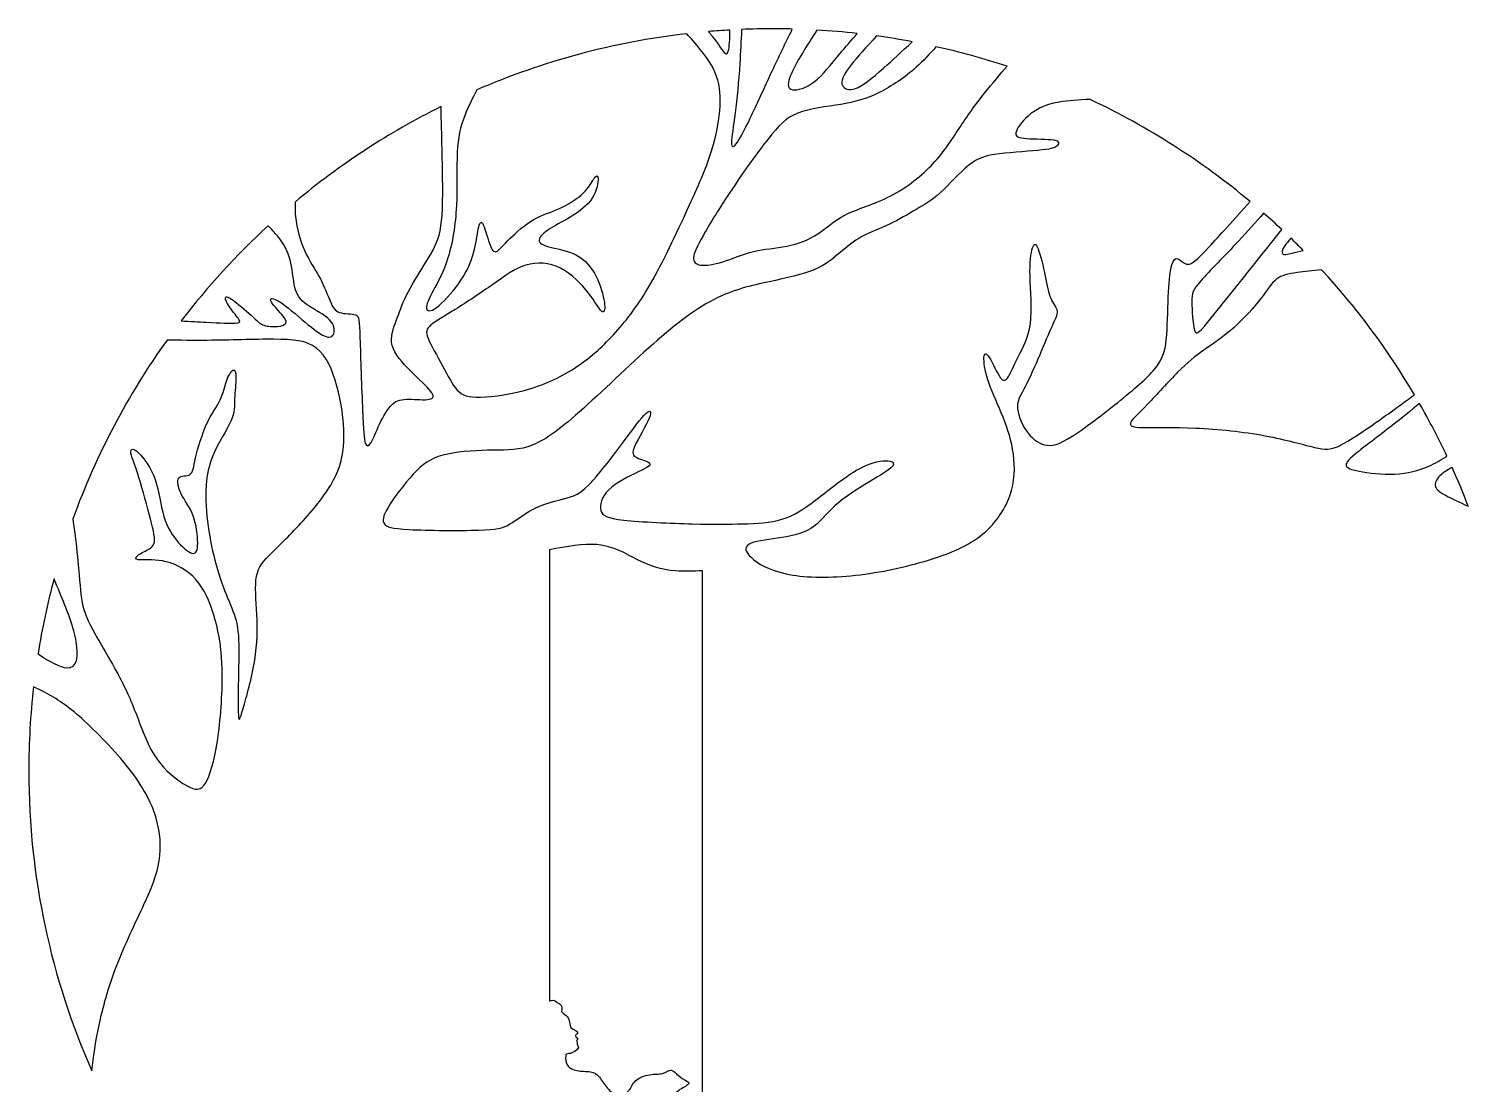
# Model space of a CAD drawing. Header units: millimetres. Extents: x -188 to 203, y -229 to 206.
# Drawn here: x -156.2 to 197.2, y -71.1 to 188 of the extents above; entities that cross this region are included whole.
import ezdxf

# ---------------------------------------------------------------- set-up
doc = ezdxf.new("R2010")
doc.units = ezdxf.units.MM
doc.header["$MEASUREMENT"] = 0
doc.layers.add('Layer 1', color=7, linetype='Continuous')

msp = doc.modelspace()

# ---------------------------------------------------------------- linework, layer by layer
at = {"layer": 'Layer 1', "color": 250}
for points, knots in [([(10.6922, 187.3172), (12.4402, 187.4667), (14.1948, 187.5921), (15.9567, 187.6921), (15.9567, 187.6921), (15.9447, 186.5791), (15.9187, 185.5717), (15.869, 184.742), (15.869, 184.742), (15.7456, 182.6776), (15.4762, 181.7125), (14.9712, 181.8808), (14.9712, 181.8808), (14.4665, 182.0492), (13.7257, 183.3507), (12.4354, 185.0897), (12.4354, 185.0897), (11.9283, 185.7732), (11.3359, 186.5249), (10.6922, 187.3172)], [0, 0, 0, 0, 0.16666667, 0.16666667, 0.16666667, 0.16666667, 0.33333333, 0.33333333, 0.33333333, 0.33333333, 0.5, 0.5, 0.5, 0.5, 0.66666667, 0.66666667, 0.66666667, 0.66666667, 1, 1, 1, 1]), ([(26.5206, 187.9916), (28.1136, 187.9916), (29.7021, 187.9713), (31.285, 187.9309), (31.285, 187.9309), (29.6086, 184.483), (27.9434, 181.0388), (26.3373, 177.6171), (26.3373, 177.6171), (24.3627, 173.4095), (22.4777, 169.2358), (20.9629, 166.0716), (20.9629, 166.0716), (19.4482, 162.9076), (18.3037, 160.7532), (17.5183, 159.7322), (17.5183, 159.7322), (16.733, 158.7111), (16.3066, 158.8235), (16.3289, 160.1361), (16.3289, 160.1361), (16.3514, 161.4489), (16.8228, 163.9623), (17.2604, 167.3508), (17.2604, 167.3508), (17.6979, 170.7393), (18.1018, 175.003), (18.3935, 179.4796), (18.3935, 179.4796), (18.5708, 182.2012), (18.7068, 185.0019), (18.8263, 187.8329), (18.8263, 187.8329), (21.3779, 187.938), (23.943, 187.9916), (26.5206, 187.9916)], [0, 0, 0, 0, 0.1, 0.1, 0.1, 0.1, 0.2, 0.2, 0.2, 0.2, 0.3, 0.3, 0.3, 0.3, 0.4, 0.4, 0.4, 0.4, 0.5, 0.5, 0.5, 0.5, 0.6, 0.6, 0.6, 0.6, 0.7, 0.7, 0.7, 0.7, 0.8, 0.8, 0.8, 0.8, 1, 1, 1, 1]), ([(37.3429, 187.6773), (40.668, 187.4836), (43.9691, 187.201), (47.2439, 186.8322), (47.2439, 186.8322), (45.7621, 185.1643), (44.3088, 183.4979), (42.932, 181.8361), (42.932, 181.8361), (40.7665, 179.2219), (38.7919, 176.6186), (36.716, 175.0141), (36.716, 175.0141), (34.6403, 173.4097), (32.4637, 172.8037), (31.3192, 173.0169), (31.3192, 173.0169), (30.1748, 173.2301), (30.0624, 174.2622), (30.6121, 175.8891), (30.6121, 175.8891), (31.162, 177.5162), (32.3739, 179.7379), (33.9223, 182.2847), (33.9223, 182.2847), (34.9472, 183.9711), (36.1203, 185.8001), (37.3429, 187.6773)], [0, 0, 0, 0, 0.125, 0.125, 0.125, 0.125, 0.25, 0.25, 0.25, 0.25, 0.375, 0.375, 0.375, 0.375, 0.5, 0.5, 0.5, 0.5, 0.625, 0.625, 0.625, 0.625, 0.75, 0.75, 0.75, 0.75, 1, 1, 1, 1]), ([(-46.2137, 172.9794), (-30.0995, 179.9618), (-12.7785, 184.6949), (5.35, 186.7812), (5.35, 186.7812), (5.8758, 186.2036), (6.3786, 185.642), (6.8539, 185.0999), (6.8539, 185.0999), (9.4953, 182.0878), (11.2758, 179.6839), (12.3294, 177.2206), (12.3294, 177.2206), (13.3829, 174.7574), (13.7094, 172.2349), (13.5461, 169.0742), (13.5461, 169.0742), (13.3829, 165.9137), (12.73, 162.115), (11.5428, 158.2421), (11.5428, 158.2421), (10.3558, 154.3693), (8.6346, 150.422), (6.0673, 144.7832), (6.0673, 144.7832), (3.5004, 139.1446), (0.0876, 131.8146), (-2.9692, 126.3539), (-2.9692, 126.3539), (-6.0261, 120.8933), (-8.7267, 117.3023), (-11.5757, 114.0673), (-11.5757, 114.0673), (-14.4247, 110.8327), (-17.4221, 107.954), (-20.939, 105.5056), (-20.939, 105.5056), (-24.4557, 103.0572), (-28.4916, 101.039), (-32.9138, 99.6887), (-32.9138, 99.6887), (-37.3357, 98.3384), (-42.1432, 97.656), (-45.2445, 97.5668), (-45.2445, 97.5668), (-48.3458, 97.4778), (-49.7406, 97.9824), (-50.9722, 99.3178), (-50.9722, 99.3178), (-52.2037, 100.6533), (-53.2722, 102.8199), (-54.5928, 105.2385), (-54.5928, 105.2385), (-55.9134, 107.6572), (-57.4865, 110.3281), (-58.1542, 112.0049), (-58.1542, 112.0049), (-58.8218, 113.6817), (-58.5846, 114.3641), (-57.4421, 115.284), (-57.4421, 115.284), (-56.2993, 116.2042), (-54.2516, 117.3615), (-51.4768, 119.0977), (-51.4768, 119.0977), (-48.702, 120.8339), (-45.2, 123.1486), (-42.2471, 125.2261), (-42.2471, 125.2261), (-39.2942, 127.3035), (-36.8903, 129.1436), (-34.16, 129.9744), (-34.16, 129.9744), (-31.4296, 130.8054), (-28.373, 130.6273), (-25.6279, 129.2473), (-25.6279, 129.2473), (-22.8826, 127.8673), (-20.4492, 125.2855), (-18.7724, 123.1189), (-18.7724, 123.1189), (-17.0956, 120.9526), (-16.1757, 119.2016), (-15.5674, 118.6673), (-15.5674, 118.6673), (-14.959, 118.1333), (-14.662, 118.8157), (-14.7956, 120.3144), (-14.7956, 120.3144), (-14.9291, 121.8133), (-15.493, 124.128), (-16.4872, 126.3391), (-16.4872, 126.3391), (-17.4814, 128.5501), (-18.9061, 130.6571), (-20.924, 131.9629), (-20.924, 131.9629), (-22.942, 133.2687), (-25.5537, 133.7731), (-27.4828, 134.233), (-27.4828, 134.233), (-29.4116, 134.693), (-30.6583, 135.1087), (-30.8661, 135.8208), (-30.8661, 135.8208), (-31.0736, 136.5332), (-30.2426, 137.5421), (-28.7737, 138.5512), (-28.7737, 138.5512), (-27.3045, 139.5603), (-25.1976, 140.5692), (-23.1201, 141.8305), (-23.1201, 141.8305), (-21.0427, 143.0919), (-18.995, 144.6054), (-17.8227, 146.4305), (-17.8227, 146.4305), (-16.6505, 148.2557), (-16.3536, 150.3925), (-16.413, 151.3272), (-16.413, 151.3272), (-16.4724, 152.2621), (-16.8879, 151.9949), (-17.4371, 151.1789), (-17.4371, 151.1789), (-17.9861, 150.3628), (-18.6685, 148.9975), (-20.108, 147.6175), (-20.108, 147.6175), (-21.5472, 146.2376), (-23.7433, 144.8426), (-25.8802, 143.8782), (-25.8802, 143.8782), (-28.0168, 142.9138), (-30.0943, 142.3796), (-32.2162, 141.1629), (-32.2162, 141.1629), (-34.338, 139.9462), (-36.5046, 138.0466), (-38.0775, 136.4737), (-38.0775, 136.4737), (-39.6504, 134.9008), (-40.6296, 133.6544), (-41.3419, 133.3428), (-41.3419, 133.3428), (-42.054, 133.0312), (-42.4994, 133.6544), (-43.0634, 135.2718), (-43.0634, 135.2718), (-43.6272, 136.8893), (-44.3096, 139.5008), (-44.8142, 140.2576), (-44.8142, 140.2576), (-45.3187, 141.0145), (-45.6451, 139.9164), (-45.9419, 138.2694), (-45.9419, 138.2694), (-46.2386, 136.6223), (-46.5059, 134.426), (-47.2033, 132.2002), (-47.2033, 132.2002), (-47.9007, 129.9744), (-49.0284, 127.7191), (-50.6904, 125.3894), (-50.6904, 125.3894), (-52.3522, 123.0597), (-54.5484, 120.6558), (-56.0768, 119.5428), (-56.0768, 119.5428), (-57.6052, 118.43), (-58.4657, 118.6081), (-58.5549, 119.4241), (-58.5549, 119.4241), (-58.6438, 120.2404), (-57.9614, 121.6944), (-56.893, 123.6827), (-56.893, 123.6827), (-55.8245, 125.6712), (-54.3703, 128.194), (-53.2722, 131.7551), (-53.2722, 131.7551), (-52.1742, 135.3165), (-51.4321, 139.9164), (-51.18, 144.5906), (-51.18, 144.5906), (-50.9278, 149.2647), (-51.1651, 154.0131), (-51.002, 157.6634), (-51.002, 157.6634), (-50.8386, 161.3137), (-50.2746, 163.866), (-49.0729, 166.8781), (-49.0729, 166.8781), (-48.3187, 168.7683), (-47.3126, 170.8403), (-46.2137, 172.9794)], [0, 0, 0, 0, 0.02, 0.02, 0.02, 0.02, 0.04, 0.04, 0.04, 0.04, 0.06, 0.06, 0.06, 0.06, 0.08, 0.08, 0.08, 0.08, 0.1, 0.1, 0.1, 0.1, 0.12, 0.12, 0.12, 0.12, 0.14, 0.14, 0.14, 0.14, 0.16, 0.16, 0.16, 0.16, 0.18, 0.18, 0.18, 0.18, 0.2, 0.2, 0.2, 0.2, 0.22, 0.22, 0.22, 0.22, 0.24, 0.24, 0.24, 0.24, 0.26, 0.26, 0.26, 0.26, 0.28, 0.28, 0.28, 0.28, 0.3, 0.3, 0.3, 0.3, 0.32, 0.32, 0.32, 0.32, 0.34, 0.34, 0.34, 0.34, 0.36, 0.36, 0.36, 0.36, 0.38, 0.38, 0.38, 0.38, 0.4, 0.4, 0.4, 0.4, 0.42, 0.42, 0.42, 0.42, 0.44, 0.44, 0.44, 0.44, 0.46, 0.46, 0.46, 0.46, 0.48, 0.48, 0.48, 0.48, 0.5, 0.5, 0.5, 0.5, 0.52, 0.52, 0.52, 0.52, 0.54, 0.54, 0.54, 0.54, 0.56, 0.56, 0.56, 0.56, 0.58, 0.58, 0.58, 0.58, 0.6, 0.6, 0.6, 0.6, 0.62, 0.62, 0.62, 0.62, 0.64, 0.64, 0.64, 0.64, 0.66, 0.66, 0.66, 0.66, 0.68, 0.68, 0.68, 0.68, 0.7, 0.7, 0.7, 0.7, 0.72, 0.72, 0.72, 0.72, 0.74, 0.74, 0.74, 0.74, 0.76, 0.76, 0.76, 0.76, 0.78, 0.78, 0.78, 0.78, 0.8, 0.8, 0.8, 0.8, 0.82, 0.82, 0.82, 0.82, 0.84, 0.84, 0.84, 0.84, 0.86, 0.86, 0.86, 0.86, 0.88, 0.88, 0.88, 0.88, 0.9, 0.9, 0.9, 0.9, 0.92, 0.92, 0.92, 0.92, 0.94, 0.94, 0.94, 0.94, 0.96, 0.96, 0.96, 0.96, 1, 1, 1, 1]), ([(53.7597, 178.4138), (50.6853, 175.6986), (48.4638, 173.9482), (46.7808, 173.331), (46.7808, 173.331), (45.0977, 172.7138), (43.9532, 173.2301), (43.5717, 174.1501), (43.5717, 174.1501), (43.1903, 175.0702), (43.5717, 176.3943), (45.7146, 179.1319), (45.7146, 179.1319), (47.1723, 180.9943), (49.4458, 183.5108), (51.9792, 186.2366), (51.9792, 186.2366), (54.9241, 185.827), (57.846, 185.3472), (60.744, 184.7997), (60.744, 184.7997), (58.2069, 182.4348), (55.7963, 180.2128), (53.7597, 178.4138)], [0, 0, 0, 0, 0.14285714, 0.14285714, 0.14285714, 0.14285714, 0.28571429, 0.28571429, 0.28571429, 0.28571429, 0.42857143, 0.42857143, 0.42857143, 0.42857143, 0.57142857, 0.57142857, 0.57142857, 0.57142857, 0.71428571, 0.71428571, 0.71428571, 0.71428571, 1, 1, 1, 1]), ([(66.5648, 183.601), (72.4958, 182.2782), (78.3179, 180.6676), (84.0157, 178.7852), (84.0157, 178.7852), (82.4606, 176.9661), (80.3769, 174.5351), (78.5535, 172.2505), (78.5535, 172.2505), (76.0901, 169.164), (74.1019, 166.3445), (72.232, 163.5103), (72.232, 163.5103), (70.3624, 160.676), (68.6112, 157.8268), (65.8809, 154.9183), (65.8809, 154.9183), (63.1505, 152.0099), (59.4406, 149.042), (55.4785, 146.9941), (55.4785, 146.9941), (51.5166, 144.9464), (47.302, 143.8186), (44.3638, 142.3494), (44.3638, 142.3494), (41.4257, 140.8804), (39.7639, 139.07), (37.5676, 137.6453), (37.5676, 137.6453), (35.3715, 136.2208), (32.6409, 135.1822), (29.9106, 134.6182), (29.9106, 134.6182), (27.1802, 134.0545), (24.4497, 133.9653), (21.7785, 133.3271), (21.7785, 133.3271), (19.1076, 132.6892), (16.4959, 131.502), (14.2254, 130.7896), (14.2254, 130.7896), (11.9551, 130.0774), (10.0259, 129.8399), (8.7794, 130.003), (8.7794, 130.003), (7.533, 130.1664), (6.9691, 130.7304), (7.0433, 131.8134), (7.0433, 131.8134), (7.1176, 132.8967), (7.8298, 134.4996), (9.4471, 137.3485), (9.4471, 137.3485), (11.0647, 140.1978), (13.5875, 144.2934), (16.5107, 148.6561), (16.5107, 148.6561), (19.4341, 153.019), (22.7579, 157.6486), (25.3251, 160.9281), (25.3251, 160.9281), (27.8924, 164.2076), (29.7028, 166.1369), (32.6557, 167.2944), (32.6557, 167.2944), (35.6088, 168.4519), (39.7045, 168.8375), (43.1769, 169.431), (43.1769, 169.431), (46.6493, 170.0247), (49.4983, 170.826), (52.5701, 172.3394), (52.5701, 172.3394), (55.6419, 173.8531), (58.9363, 176.0791), (61.6961, 178.5422), (61.6961, 178.5422), (63.4969, 180.1492), (65.0707, 181.8576), (66.5648, 183.601)], [0, 0, 0, 0, 0.04761905, 0.04761905, 0.04761905, 0.04761905, 0.0952381, 0.0952381, 0.0952381, 0.0952381, 0.14285714, 0.14285714, 0.14285714, 0.14285714, 0.19047619, 0.19047619, 0.19047619, 0.19047619, 0.23809524, 0.23809524, 0.23809524, 0.23809524, 0.28571429, 0.28571429, 0.28571429, 0.28571429, 0.33333333, 0.33333333, 0.33333333, 0.33333333, 0.38095238, 0.38095238, 0.38095238, 0.38095238, 0.42857143, 0.42857143, 0.42857143, 0.42857143, 0.47619048, 0.47619048, 0.47619048, 0.47619048, 0.52380952, 0.52380952, 0.52380952, 0.52380952, 0.57142857, 0.57142857, 0.57142857, 0.57142857, 0.61904762, 0.61904762, 0.61904762, 0.61904762, 0.66666667, 0.66666667, 0.66666667, 0.66666667, 0.71428571, 0.71428571, 0.71428571, 0.71428571, 0.76190476, 0.76190476, 0.76190476, 0.76190476, 0.80952381, 0.80952381, 0.80952381, 0.80952381, 0.85714286, 0.85714286, 0.85714286, 0.85714286, 0.9047619, 0.9047619, 0.9047619, 0.9047619, 1, 1, 1, 1]), ([(104.4371, 170.6368), (118.6178, 163.9584), (131.7985, 155.5129), (143.6936, 145.5862), (143.6936, 145.5862), (139.7772, 141.204), (136.0933, 137.1011), (133.631, 134.464), (133.631, 134.464), (130.5892, 131.2063), (129.4115, 130.1857), (128.4302, 130.1857), (128.4302, 130.1857), (127.449, 130.1857), (126.664, 131.2063), (126.0163, 131.5007), (126.0163, 131.5007), (125.3688, 131.795), (124.8584, 131.3631), (124.466, 130.0482), (124.466, 130.0482), (124.0736, 128.7334), (123.7988, 126.5356), (123.6417, 123.3562), (123.6417, 123.3562), (123.4849, 120.1771), (123.4456, 116.0166), (123.21, 112.8765), (123.21, 112.8765), (122.9747, 109.7366), (122.5428, 107.6171), (120.9335, 105.3405), (120.9335, 105.3405), (119.3244, 103.064), (116.5376, 100.6305), (112.6125, 97.4317), (112.6125, 97.4317), (108.6876, 94.2328), (103.6245, 90.2686), (100.19, 88.0706), (100.19, 88.0706), (96.7555, 85.8725), (94.9501, 85.4409), (93.2425, 85.8528), (93.2425, 85.8528), (91.5352, 86.2649), (89.9261, 87.5211), (88.6896, 89.3657), (88.6896, 89.3657), (87.4532, 91.2107), (86.5899, 93.644), (86.5701, 95.3514), (86.5701, 95.3514), (86.5506, 97.0588), (87.3747, 98.0401), (88.454, 100.0811), (88.454, 100.0811), (89.5334, 102.1221), (90.8682, 105.2227), (92.0258, 107.9702), (92.0258, 107.9702), (93.1837, 110.7179), (94.1651, 113.112), (94.9696, 114.8587), (94.9696, 114.8587), (95.7742, 116.6053), (96.4024, 117.7044), (96.2846, 118.6856), (96.2846, 118.6856), (96.1668, 119.6669), (95.3032, 120.5302), (94.7341, 121.845), (94.7341, 121.845), (94.1651, 123.1599), (93.8902, 124.9263), (93.3996, 127.2812), (93.3996, 127.2812), (92.9091, 129.6362), (92.2026, 132.58), (91.6334, 134.0126), (91.6334, 134.0126), (91.0644, 135.4453), (90.6326, 135.3668), (90.2597, 134.1891), (90.2597, 134.1891), (89.8868, 133.0117), (89.5729, 130.7354), (89.6513, 127.2617), (89.6513, 127.2617), (89.7298, 123.7881), (90.2009, 119.1172), (89.7298, 115.5847), (89.7298, 115.5847), (89.2588, 112.0522), (87.8458, 109.6581), (86.7272, 107.4403), (86.7272, 107.4403), (85.6086, 105.2227), (84.7844, 103.1817), (84.0975, 102.2594), (84.0975, 102.2594), (83.4107, 101.337), (82.861, 101.5331), (82.0368, 102.8677), (82.0368, 102.8677), (81.2126, 104.2023), (80.1136, 106.675), (79.3873, 107.6758), (79.3873, 107.6758), (78.6613, 108.6769), (78.3081, 108.2058), (78.3277, 106.8908), (78.3277, 106.8908), (78.3472, 105.5761), (78.7398, 103.4173), (79.6229, 100.9052), (79.6229, 100.9052), (80.506, 98.3933), (81.8799, 95.528), (83.0376, 92.6235), (83.0376, 92.6235), (84.1955, 89.7189), (85.1376, 86.7753), (85.5693, 83.5567), (85.5693, 83.5567), (86.0009, 80.3383), (85.9226, 76.845), (84.6665, 73.3125), (84.6665, 73.3125), (83.4105, 69.78), (80.9771, 66.2084), (77.4248, 63.4805), (77.4248, 63.4805), (73.8728, 60.7527), (69.2021, 58.8685), (63.6678, 57.2592), (63.6678, 57.2592), (58.1336, 55.6501), (51.7358, 54.3157), (45.6912, 53.7269), (45.6912, 53.7269), (39.6467, 53.1382), (33.9557, 53.2951), (29.7362, 54.1979), (29.7362, 54.1979), (25.5169, 55.1007), (22.7694, 56.749), (21.2386, 58.162), (21.2386, 58.162), (19.7078, 59.5751), (19.394, 60.7527), (20.6499, 61.4787), (20.6499, 61.4787), (21.9058, 62.205), (24.7319, 62.4796), (27.656, 62.9113), (27.656, 62.9113), (30.5802, 63.3432), (33.6023, 63.9318), (35.8199, 65.3056), (35.8199, 65.3056), (38.0376, 66.6794), (39.4506, 68.8381), (41.786, 70.9379), (41.786, 70.9379), (44.1214, 73.0379), (47.3792, 75.0789), (50.107, 76.7272), (50.107, 76.7272), (52.835, 78.3758), (55.0328, 79.6318), (55.7981, 80.5344), (55.7981, 80.5344), (56.5636, 81.4372), (55.8964, 81.9868), (54.2675, 81.9671), (54.2675, 81.9671), (52.6386, 81.9476), (50.048, 81.3589), (46.9079, 79.5337), (46.9079, 79.5337), (43.768, 77.7086), (40.0787, 74.6472), (37.0366, 72.3314), (37.0366, 72.3314), (33.9947, 70.0156), (31.6006, 68.4457), (28.7353, 67.5821), (28.7353, 67.5821), (25.8701, 66.7186), (22.5339, 66.5615), (19.1191, 66.4633), (19.1191, 66.4633), (15.7044, 66.3652), (12.2111, 66.326), (6.8142, 66.4633), (6.8142, 66.4633), (1.4173, 66.6008), (-5.8831, 66.9147), (-10.0829, 67.3857), (-10.0829, 67.3857), (-14.2827, 67.8568), (-15.3818, 68.4847), (-15.7154, 69.78), (-15.7154, 69.78), (-16.049, 71.0752), (-15.6171, 73.0379), (-13.7922, 74.804), (-13.7922, 74.804), (-11.9671, 76.5704), (-8.7484, 78.1402), (-6.5896, 79.1999), (-6.5896, 79.1999), (-4.4309, 80.2597), (-3.332, 80.8094), (-3.6851, 81.2998), (-3.6851, 81.2998), (-4.0382, 81.7906), (-5.8439, 82.2224), (-6.884, 82.7129), (-6.884, 82.7129), (-7.9241, 83.2036), (-8.1987, 83.753), (-7.3747, 85.5977), (-7.3747, 85.5977), (-6.5504, 87.4425), (-4.6272, 90.5825), (-3.8814, 92.3683), (-3.8814, 92.3683), (-3.1356, 94.1542), (-3.5675, 94.5861), (-4.7057, 93.5263), (-4.7057, 93.5263), (-5.8439, 92.4666), (-7.6888, 89.9152), (-10.1812, 86.579), (-10.1812, 86.579), (-12.6733, 83.2428), (-15.8134, 79.1216), (-18.031, 76.7077), (-18.031, 76.7077), (-20.2486, 74.2938), (-21.544, 73.5873), (-23.7028, 72.9396), (-23.7028, 72.9396), (-25.8616, 72.2921), (-28.8836, 71.7032), (-31.5135, 70.4865), (-31.5135, 70.4865), (-34.1432, 69.2698), (-36.3804, 67.4249), (-38.1467, 66.3652), (-38.1467, 66.3652), (-39.9129, 65.3056), (-41.2081, 65.0308), (-45.8005, 64.913), (-45.8005, 64.913), (-50.3926, 64.7954), (-58.2817, 64.8344), (-62.7759, 65.07), (-62.7759, 65.07), (-67.27, 65.3056), (-68.3691, 65.7373), (-68.8793, 66.4633), (-68.8793, 66.4633), (-69.3895, 67.1896), (-69.3112, 68.2102), (-67.9767, 70.467), (-67.9767, 70.467), (-66.6422, 72.7238), (-64.0515, 76.217), (-61.7947, 78.6505), (-61.7947, 78.6505), (-59.5379, 81.0841), (-57.6145, 82.4578), (-54.5334, 83.3016), (-54.5334, 83.3016), (-51.4523, 84.1456), (-47.2135, 84.4595), (-43.5632, 84.5183), (-43.5632, 84.5183), (-39.9129, 84.5773), (-36.8515, 84.3812), (-33.6331, 85.4016), (-33.6331, 85.4016), (-30.4145, 86.4222), (-27.0387, 88.6592), (-21.9364, 93.1141), (-21.9364, 93.1141), (-16.8338, 97.569), (-10.0044, 104.2416), (-4.0285, 109.5945), (-4.0285, 109.5945), (1.9476, 114.9474), (7.0699, 118.9805), (11.9163, 121.4868), (11.9163, 121.4868), (16.7629, 123.9933), (21.3334, 124.9727), (25.5922, 125.8927), (25.5922, 125.8927), (29.8512, 126.8128), (33.7984, 127.6734), (36.6475, 128.8605), (36.6475, 128.8605), (39.4966, 130.0477), (41.2478, 131.5614), (42.9544, 133.0156), (42.9544, 133.0156), (44.6608, 134.4698), (46.3226, 135.8649), (48.3556, 136.9776), (48.3556, 136.9776), (50.3885, 138.0906), (52.7927, 138.9217), (55.1224, 140.0197), (55.1224, 140.0197), (57.4521, 141.1179), (59.7078, 142.483), (61.7258, 143.6553), (61.7258, 143.6553), (63.744, 144.8277), (65.5247, 145.8071), (67.6763, 147.7806), (67.6763, 147.7806), (69.8281, 149.7543), (72.3507, 152.722), (74.6062, 154.5027), (74.6062, 154.5027), (76.8619, 156.2833), (78.8504, 156.8771), (82.1448, 157.2925), (82.1448, 157.2925), (85.4391, 157.7081), (90.0391, 157.9454), (92.6655, 158.2421), (92.6655, 158.2421), (95.2922, 158.5391), (95.9451, 158.8953), (96.3755, 159.3701), (96.3755, 159.3701), (96.8059, 159.845), (97.0134, 160.4387), (95.5148, 160.7057), (95.5148, 160.7057), (94.0161, 160.9727), (90.8107, 160.9135), (88.8074, 161.0469), (88.8074, 161.0469), (86.8042, 161.1805), (86.0029, 161.507), (86.1809, 162.4864), (86.1809, 162.4864), (86.3591, 163.4658), (87.5165, 165.0981), (89.1636, 166.5671), (89.1636, 166.5671), (90.8109, 168.0362), (92.9477, 169.3421), (96.8206, 170.0098), (96.8206, 170.0098), (98.9358, 170.3744), (101.569, 170.549), (104.4371, 170.6368)], [0, 0, 0, 0, 0.01086957, 0.01086957, 0.01086957, 0.01086957, 0.02173913, 0.02173913, 0.02173913, 0.02173913, 0.0326087, 0.0326087, 0.0326087, 0.0326087, 0.04347826, 0.04347826, 0.04347826, 0.04347826, 0.05434783, 0.05434783, 0.05434783, 0.05434783, 0.06521739, 0.06521739, 0.06521739, 0.06521739, 0.07608696, 0.07608696, 0.07608696, 0.07608696, 0.08695652, 0.08695652, 0.08695652, 0.08695652, 0.09782609, 0.09782609, 0.09782609, 0.09782609, 0.10869565, 0.10869565, 0.10869565, 0.10869565, 0.11956522, 0.11956522, 0.11956522, 0.11956522, 0.13043478, 0.13043478, 0.13043478, 0.13043478, 0.14130435, 0.14130435, 0.14130435, 0.14130435, 0.15217391, 0.15217391, 0.15217391, 0.15217391, 0.16304348, 0.16304348, 0.16304348, 0.16304348, 0.17391304, 0.17391304, 0.17391304, 0.17391304, 0.18478261, 0.18478261, 0.18478261, 0.18478261, 0.19565217, 0.19565217, 0.19565217, 0.19565217, 0.20652174, 0.20652174, 0.20652174, 0.20652174, 0.2173913, 0.2173913, 0.2173913, 0.2173913, 0.22826087, 0.22826087, 0.22826087, 0.22826087, 0.23913043, 0.23913043, 0.23913043, 0.23913043, 0.25, 0.25, 0.25, 0.25, 0.26086957, 0.26086957, 0.26086957, 0.26086957, 0.27173913, 0.27173913, 0.27173913, 0.27173913, 0.2826087, 0.2826087, 0.2826087, 0.2826087, 0.29347826, 0.29347826, 0.29347826, 0.29347826, 0.30434783, 0.30434783, 0.30434783, 0.30434783, 0.31521739, 0.31521739, 0.31521739, 0.31521739, 0.32608696, 0.32608696, 0.32608696, 0.32608696, 0.33695652, 0.33695652, 0.33695652, 0.33695652, 0.34782609, 0.34782609, 0.34782609, 0.34782609, 0.35869565, 0.35869565, 0.35869565, 0.35869565, 0.36956522, 0.36956522, 0.36956522, 0.36956522, 0.38043478, 0.38043478, 0.38043478, 0.38043478, 0.39130435, 0.39130435, 0.39130435, 0.39130435, 0.40217391, 0.40217391, 0.40217391, 0.40217391, 0.41304348, 0.41304348, 0.41304348, 0.41304348, 0.42391304, 0.42391304, 0.42391304, 0.42391304, 0.43478261, 0.43478261, 0.43478261, 0.43478261, 0.44565217, 0.44565217, 0.44565217, 0.44565217, 0.45652174, 0.45652174, 0.45652174, 0.45652174, 0.4673913, 0.4673913, 0.4673913, 0.4673913, 0.47826087, 0.47826087, 0.47826087, 0.47826087, 0.48913043, 0.48913043, 0.48913043, 0.48913043, 0.5, 0.5, 0.5, 0.5, 0.51086957, 0.51086957, 0.51086957, 0.51086957, 0.52173913, 0.52173913, 0.52173913, 0.52173913, 0.5326087, 0.5326087, 0.5326087, 0.5326087, 0.54347826, 0.54347826, 0.54347826, 0.54347826, 0.55434783, 0.55434783, 0.55434783, 0.55434783, 0.56521739, 0.56521739, 0.56521739, 0.56521739, 0.57608696, 0.57608696, 0.57608696, 0.57608696, 0.58695652, 0.58695652, 0.58695652, 0.58695652, 0.59782609, 0.59782609, 0.59782609, 0.59782609, 0.60869565, 0.60869565, 0.60869565, 0.60869565, 0.61956522, 0.61956522, 0.61956522, 0.61956522, 0.63043478, 0.63043478, 0.63043478, 0.63043478, 0.64130435, 0.64130435, 0.64130435, 0.64130435, 0.65217391, 0.65217391, 0.65217391, 0.65217391, 0.66304348, 0.66304348, 0.66304348, 0.66304348, 0.67391304, 0.67391304, 0.67391304, 0.67391304, 0.68478261, 0.68478261, 0.68478261, 0.68478261, 0.69565217, 0.69565217, 0.69565217, 0.69565217, 0.70652174, 0.70652174, 0.70652174, 0.70652174, 0.7173913, 0.7173913, 0.7173913, 0.7173913, 0.72826087, 0.72826087, 0.72826087, 0.72826087, 0.73913043, 0.73913043, 0.73913043, 0.73913043, 0.75, 0.75, 0.75, 0.75, 0.76086957, 0.76086957, 0.76086957, 0.76086957, 0.77173913, 0.77173913, 0.77173913, 0.77173913, 0.7826087, 0.7826087, 0.7826087, 0.7826087, 0.79347826, 0.79347826, 0.79347826, 0.79347826, 0.80434783, 0.80434783, 0.80434783, 0.80434783, 0.81521739, 0.81521739, 0.81521739, 0.81521739, 0.82608696, 0.82608696, 0.82608696, 0.82608696, 0.83695652, 0.83695652, 0.83695652, 0.83695652, 0.84782609, 0.84782609, 0.84782609, 0.84782609, 0.85869565, 0.85869565, 0.85869565, 0.85869565, 0.86956522, 0.86956522, 0.86956522, 0.86956522, 0.88043478, 0.88043478, 0.88043478, 0.88043478, 0.89130435, 0.89130435, 0.89130435, 0.89130435, 0.90217391, 0.90217391, 0.90217391, 0.90217391, 0.91304348, 0.91304348, 0.91304348, 0.91304348, 0.92391304, 0.92391304, 0.92391304, 0.92391304, 0.93478261, 0.93478261, 0.93478261, 0.93478261, 0.94565217, 0.94565217, 0.94565217, 0.94565217, 0.95652174, 0.95652174, 0.95652174, 0.95652174, 0.9673913, 0.9673913, 0.9673913, 0.9673913, 0.97826087, 0.97826087, 0.97826087, 0.97826087, 1, 1, 1, 1]), ([(-63.4516, 122.5996), (-64.6091, 120.2699), (-65.2617, 118.2816), (-65.9888, 116.2932), (-65.9888, 116.2932), (-66.716, 114.3049), (-67.5173, 112.3164), (-66.9533, 110.239), (-66.9533, 110.239), (-66.3895, 108.1617), (-64.4607, 105.9952), (-62.4871, 104.0216), (-62.4871, 104.0216), (-60.5136, 102.0481), (-58.4954, 100.2677), (-57.5457, 99.0657), (-57.5457, 99.0657), (-56.5961, 97.8638), (-56.7149, 97.2404), (-57.8574, 97.0326), (-57.8574, 97.0326), (-58.9999, 96.8249), (-61.1665, 97.0327), (-62.8581, 97.0475), (-62.8581, 97.0475), (-64.5496, 97.0625), (-65.7665, 96.8844), (-66.9238, 95.8158), (-66.9238, 95.8158), (-68.0813, 94.7475), (-69.1793, 92.7889), (-70.0548, 90.9341), (-70.0548, 90.9341), (-70.9302, 89.0792), (-71.5832, 87.3282), (-72.1619, 86.3933), (-72.1619, 86.3933), (-72.7406, 85.4586), (-73.245, 85.3398), (-73.5714, 86.3042), (-73.5714, 86.3042), (-73.8979, 87.2688), (-74.0463, 89.3167), (-74.2539, 94.3916), (-74.2539, 94.3916), (-74.4617, 99.4663), (-74.7289, 107.568), (-74.8773, 112.0494), (-74.8773, 112.0494), (-75.0257, 116.5307), (-75.0554, 117.3912), (-75.9753, 117.7474), (-75.9753, 117.7474), (-76.8953, 118.1036), (-78.7057, 117.9552), (-79.8779, 118.3558), (-79.8779, 118.3558), (-81.0502, 118.7565), (-81.5842, 119.7062), (-82.2222, 121.1899), (-82.2222, 121.1899), (-82.8604, 122.6738), (-83.6024, 124.692), (-84.5966, 126.5764), (-84.5966, 126.5764), (-85.5907, 128.461), (-86.8373, 130.2119), (-87.9798, 132.5416), (-87.9798, 132.5416), (-89.1223, 134.8714), (-90.1614, 137.7796), (-90.5766, 140.7325), (-90.5766, 140.7325), (-90.7967, 142.2978), (-90.8418, 143.8763), (-90.8047, 145.4598), (-90.8047, 145.4598), (-79.8756, 154.6003), (-67.858, 162.4888), (-54.9746, 168.9037), (-54.9746, 168.9037), (-54.772, 161.6608), (-54.5983, 154.8099), (-54.5631, 149.8136), (-54.5631, 149.8136), (-54.5186, 143.4776), (-54.6967, 140.124), (-55.4683, 137.364), (-55.4683, 137.364), (-56.2399, 134.6041), (-57.6052, 132.4375), (-59.1188, 130.0189), (-59.1188, 130.0189), (-60.6322, 127.6003), (-62.2941, 124.9293), (-63.4516, 122.5996)], [0, 0, 0, 0, 0.04, 0.04, 0.04, 0.04, 0.08, 0.08, 0.08, 0.08, 0.12, 0.12, 0.12, 0.12, 0.16, 0.16, 0.16, 0.16, 0.2, 0.2, 0.2, 0.2, 0.24, 0.24, 0.24, 0.24, 0.28, 0.28, 0.28, 0.28, 0.32, 0.32, 0.32, 0.32, 0.36, 0.36, 0.36, 0.36, 0.4, 0.4, 0.4, 0.4, 0.44, 0.44, 0.44, 0.44, 0.48, 0.48, 0.48, 0.48, 0.52, 0.52, 0.52, 0.52, 0.56, 0.56, 0.56, 0.56, 0.6, 0.6, 0.6, 0.6, 0.64, 0.64, 0.64, 0.64, 0.68, 0.68, 0.68, 0.68, 0.72, 0.72, 0.72, 0.72, 0.76, 0.76, 0.76, 0.76, 0.8, 0.8, 0.8, 0.8, 0.84, 0.84, 0.84, 0.84, 0.88, 0.88, 0.88, 0.88, 0.92, 0.92, 0.92, 0.92, 1, 1, 1, 1]), ([(147.0201, 142.7423), (148.5268, 141.4227), (150.0114, 140.0787), (151.4735, 138.7113), (151.4735, 138.7113), (144.8516, 130.3813), (138.48, 122.3727), (134.9065, 117.9593), (134.9065, 117.9593), (130.9816, 113.112), (130.4319, 112.6016), (130.0393, 114.0539), (130.0393, 114.0539), (129.6469, 115.5062), (129.4115, 118.9211), (129.3918, 121.0014), (129.3918, 121.0014), (129.3722, 123.0816), (129.5686, 123.8272), (131.6096, 126.143), (131.6096, 126.143), (133.6505, 128.4588), (137.5364, 132.3447), (140.8136, 135.8377), (140.8136, 135.8377), (143.1114, 138.2872), (145.1108, 140.5435), (147.0201, 142.7423)], [0, 0, 0, 0, 0.125, 0.125, 0.125, 0.125, 0.25, 0.25, 0.25, 0.25, 0.375, 0.375, 0.375, 0.375, 0.5, 0.5, 0.5, 0.5, 0.625, 0.625, 0.625, 0.625, 0.75, 0.75, 0.75, 0.75, 1, 1, 1, 1]), ([(-82.8224, 117.0153), (-81.3638, 115.7812), (-81.0495, 114.4797), (-81.2065, 113.5372), (-81.2065, 113.5372), (-81.3638, 112.5947), (-81.992, 112.0114), (-83.2037, 112.4153), (-83.2037, 112.4153), (-84.4156, 112.8192), (-86.2107, 114.2103), (-88.3425, 115.983), (-88.3425, 115.983), (-90.4744, 117.7558), (-92.9427, 119.9103), (-94.5921, 120.9649), (-94.5921, 120.9649), (-96.2416, 122.0196), (-97.0717, 121.9747), (-96.7577, 121.2005), (-96.7577, 121.2005), (-96.4436, 120.4263), (-94.9848, 118.9229), (-94.0872, 117.8682), (-94.0872, 117.8682), (-93.1895, 116.8135), (-92.8531, 116.2075), (-93.0661, 115.7587), (-93.0661, 115.7587), (-93.2793, 115.3099), (-94.0425, 115.0183), (-95.0971, 114.9172), (-95.0971, 114.9172), (-96.1518, 114.8164), (-97.4982, 114.906), (-98.4069, 115.1977), (-98.4069, 115.1977), (-99.3157, 115.4895), (-99.7872, 115.9832), (-101.0437, 117.1387), (-101.0437, 117.1387), (-102.3004, 118.2945), (-104.3424, 120.1122), (-105.7225, 121.1333), (-105.7225, 121.1333), (-107.1025, 122.1543), (-107.8207, 122.3786), (-107.9103, 121.9747), (-107.9103, 121.9747), (-108.0001, 121.5708), (-107.4615, 120.5384), (-106.7209, 119.4725), (-106.7209, 119.4725), (-105.9804, 118.4066), (-105.038, 117.307), (-104.6116, 116.6563), (-104.6116, 116.6563), (-104.1854, 116.0055), (-104.275, 115.8036), (-105.5203, 115.7474), (-105.5203, 115.7474), (-106.7658, 115.6914), (-109.1673, 115.7812), (-112.6003, 115.9496), (-112.6003, 115.9496), (-114.418, 116.0385), (-116.525, 116.15), (-118.7681, 116.2712), (-118.7681, 116.2712), (-112.3404, 124.6647), (-105.1979, 132.4846), (-97.432, 139.6409), (-97.432, 139.6409), (-96.5956, 138.798), (-95.8249, 137.9698), (-95.1644, 137.1665), (-95.1644, 137.1665), (-93.5039, 135.1471), (-92.5388, 133.2844), (-92.0002, 131.2423), (-92.0002, 131.2423), (-91.4618, 129.2005), (-91.3494, 126.9788), (-91.0015, 125.1723), (-91.0015, 125.1723), (-90.6538, 123.366), (-90.0705, 121.9747), (-88.4772, 120.6955), (-88.4772, 120.6955), (-86.8839, 119.4166), (-84.2809, 118.2495), (-82.8224, 117.0153)], [0, 0, 0, 0, 0.04166667, 0.04166667, 0.04166667, 0.04166667, 0.08333333, 0.08333333, 0.08333333, 0.08333333, 0.125, 0.125, 0.125, 0.125, 0.16666667, 0.16666667, 0.16666667, 0.16666667, 0.20833333, 0.20833333, 0.20833333, 0.20833333, 0.25, 0.25, 0.25, 0.25, 0.29166667, 0.29166667, 0.29166667, 0.29166667, 0.33333333, 0.33333333, 0.33333333, 0.33333333, 0.375, 0.375, 0.375, 0.375, 0.41666667, 0.41666667, 0.41666667, 0.41666667, 0.45833333, 0.45833333, 0.45833333, 0.45833333, 0.5, 0.5, 0.5, 0.5, 0.54166667, 0.54166667, 0.54166667, 0.54166667, 0.58333333, 0.58333333, 0.58333333, 0.58333333, 0.625, 0.625, 0.625, 0.625, 0.66666667, 0.66666667, 0.66666667, 0.66666667, 0.70833333, 0.70833333, 0.70833333, 0.70833333, 0.75, 0.75, 0.75, 0.75, 0.79166667, 0.79166667, 0.79166667, 0.79166667, 0.83333333, 0.83333333, 0.83333333, 0.83333333, 0.875, 0.875, 0.875, 0.875, 0.91666667, 0.91666667, 0.91666667, 0.91666667, 1, 1, 1, 1]), ([(153.6927, 136.6006), (154.7233, 135.6039), (155.7424, 134.595), (156.7493, 133.5746), (156.7493, 133.5746), (155.7209, 133.3191), (154.7756, 133.0863), (154.0261, 132.9074), (154.0261, 132.9074), (152.7203, 132.5959), (152.0081, 132.4475), (151.6964, 132.6998), (151.6964, 132.6998), (151.3847, 132.9521), (151.4741, 133.605), (152.1712, 134.6586), (152.1712, 134.6586), (152.5389, 135.2139), (153.076, 135.8811), (153.6927, 136.6006)], [0, 0, 0, 0, 0.16666667, 0.16666667, 0.16666667, 0.16666667, 0.33333333, 0.33333333, 0.33333333, 0.33333333, 0.5, 0.5, 0.5, 0.5, 0.66666667, 0.66666667, 0.66666667, 0.66666667, 1, 1, 1, 1]), ([(161.263, 128.8338), (169.882, 119.4523), (177.5293, 109.1672), (184.0455, 98.1382), (184.0455, 98.1382), (180.1173, 95.2809), (176.3035, 92.5196), (173.2551, 90.4003), (173.2551, 90.4003), (169.6714, 87.9087), (167.1456, 86.3044), (165.2855, 85.4853), (165.2855, 85.4853), (163.4254, 84.6662), (162.2309, 84.632), (159.5174, 85.2463), (159.5174, 85.2463), (156.804, 85.8608), (152.5719, 87.1235), (147.3327, 88.0961), (147.3327, 88.0961), (142.0936, 89.069), (135.8477, 89.7517), (130.3356, 89.9905), (130.3356, 89.9905), (124.8235, 90.2295), (120.0452, 90.0247), (117.3318, 90.11), (117.3318, 90.11), (114.6186, 90.1955), (113.97, 90.5707), (114.3967, 91.407), (114.3967, 91.407), (114.8233, 92.2432), (116.3251, 93.5402), (118.5263, 95.8269), (118.5263, 95.8269), (120.7279, 98.1136), (123.6291, 101.3902), (125.984, 103.7451), (125.984, 103.7451), (128.3391, 106.1001), (130.148, 107.5338), (132.3664, 109.1207), (132.3664, 109.1207), (134.5848, 110.7079), (137.213, 112.4485), (139.7386, 114.684), (139.7386, 114.684), (142.2644, 116.9196), (144.6876, 119.6502), (146.36, 121.8174), (146.36, 121.8174), (148.0325, 123.9846), (148.9539, 125.589), (150.1825, 126.5445), (150.1825, 126.5445), (151.4114, 127.5003), (152.9474, 127.8074), (155.3192, 128.1315), (155.3192, 128.1315), (156.9847, 128.359), (159.0627, 128.5953), (161.263, 128.8338)], [0, 0, 0, 0, 0.05882353, 0.05882353, 0.05882353, 0.05882353, 0.11764706, 0.11764706, 0.11764706, 0.11764706, 0.17647059, 0.17647059, 0.17647059, 0.17647059, 0.23529412, 0.23529412, 0.23529412, 0.23529412, 0.29411765, 0.29411765, 0.29411765, 0.29411765, 0.35294118, 0.35294118, 0.35294118, 0.35294118, 0.41176471, 0.41176471, 0.41176471, 0.41176471, 0.47058824, 0.47058824, 0.47058824, 0.47058824, 0.52941176, 0.52941176, 0.52941176, 0.52941176, 0.58823529, 0.58823529, 0.58823529, 0.58823529, 0.64705882, 0.64705882, 0.64705882, 0.64705882, 0.70588235, 0.70588235, 0.70588235, 0.70588235, 0.76470588, 0.76470588, 0.76470588, 0.76470588, 0.82352941, 0.82352941, 0.82352941, 0.82352941, 0.88235294, 0.88235294, 0.88235294, 0.88235294, 1, 1, 1, 1]), ([(-96.0245, 111.7791), (-91.2978, 111.762), (-87.9872, 111.4891), (-85.564, 109.6118), (-85.564, 109.6118), (-83.141, 107.7349), (-81.6052, 104.2538), (-80.5302, 100.2947), (-80.5302, 100.2947), (-79.4552, 96.336), (-78.8408, 91.8994), (-78.8237, 88.1111), (-78.8237, 88.1111), (-78.8068, 84.3229), (-79.3868, 81.1831), (-81.025, 77.8726), (-81.025, 77.8726), (-82.6631, 74.5622), (-85.3595, 71.081), (-88.2603, 67.8388), (-88.2603, 67.8388), (-91.1612, 64.5967), (-94.267, 61.5932), (-96.434, 59.4432), (-96.434, 59.4432), (-98.6012, 57.2933), (-99.8298, 55.9963), (-100.2734, 53.6074), (-100.2734, 53.6074), (-100.7173, 51.2185), (-100.3758, 47.7374), (-100.2051, 44.222), (-100.2051, 44.222), (-100.0346, 40.7068), (-100.0346, 37.1576), (-100.7171, 32.9598), (-100.7171, 32.9598), (-101.3997, 28.762), (-102.7648, 23.9158), (-103.5667, 21.1343), (-103.5667, 21.1343), (-104.3687, 18.3529), (-104.6077, 17.6363), (-104.7101, 19.5132), (-104.7101, 19.5132), (-104.8125, 21.3902), (-104.7782, 25.8612), (-104.7099, 29.8711), (-104.7099, 29.8711), (-104.6418, 33.8813), (-104.5394, 37.4305), (-104.8275, 40.0687), (-104.8275, 40.0687), (-105.1158, 42.7071), (-105.7945, 44.4344), (-106.6788, 46.5955), (-106.6788, 46.5955), (-107.5632, 48.7567), (-108.653, 51.3519), (-109.5612, 54.2066), (-109.5612, 54.2066), (-110.4697, 57.0614), (-111.1964, 60.1757), (-111.7673, 63.4197), (-111.7673, 63.4197), (-112.3382, 66.6637), (-112.7537, 70.0377), (-112.7537, 73.3596), (-112.7537, 73.3596), (-112.7537, 76.6814), (-112.3382, 79.9513), (-111.0407, 83.1435), (-111.0407, 83.1435), (-109.7431, 86.3356), (-107.5632, 89.4499), (-106.5511, 91.7078), (-106.5511, 91.7078), (-105.5389, 93.9657), (-105.6945, 95.3671), (-105.6426, 97.1319), (-105.6426, 97.1319), (-105.5908, 98.8967), (-105.3312, 101.0247), (-105.3312, 102.4002), (-105.3312, 102.4002), (-105.3312, 103.7757), (-105.5908, 104.3987), (-106.0578, 104.165), (-106.0578, 104.165), (-106.5251, 103.9314), (-107.1997, 102.8414), (-107.6667, 101.4917), (-107.6667, 101.4917), (-108.134, 100.1423), (-108.3936, 98.5334), (-109.1979, 96.8724), (-109.1979, 96.8724), (-110.0025, 95.2115), (-111.3521, 93.4985), (-112.5198, 90.9552), (-112.5198, 90.9552), (-113.6877, 88.412), (-114.6741, 85.038), (-115.2189, 82.7022), (-115.2189, 82.7022), (-115.764, 80.3667), (-115.8677, 79.0691), (-116.6204, 78.576), (-116.6204, 78.576), (-117.3731, 78.083), (-118.7744, 78.3943), (-119.3193, 77.7194), (-119.3193, 77.7194), (-119.8645, 77.0448), (-119.5532, 75.3839), (-118.7487, 73.7747), (-118.7487, 73.7747), (-117.9441, 72.1659), (-116.6465, 70.6086), (-115.8419, 68.4546), (-115.8419, 68.4546), (-115.0374, 66.3006), (-114.7261, 63.5497), (-114.7261, 61.7588), (-114.7261, 61.7588), (-114.7261, 59.9681), (-115.0374, 59.1378), (-115.8677, 59.2154), (-115.8677, 59.2154), (-116.6983, 59.2933), (-118.048, 60.2796), (-119.4234, 61.8367), (-119.4234, 61.8367), (-120.799, 63.3939), (-122.2002, 65.5219), (-123.0306, 68.2728), (-123.0306, 68.2728), (-123.8612, 71.0238), (-124.1208, 74.3977), (-125.1588, 77.3303), (-125.1588, 77.3303), (-126.1969, 80.2628), (-128.0134, 82.7543), (-129.2592, 83.922), (-129.2592, 83.922), (-130.505, 85.0899), (-131.1796, 84.9344), (-131.1536, 84.1038), (-131.1536, 84.1038), (-131.1277, 83.2734), (-130.4013, 81.768), (-129.4928, 78.9652), (-129.4928, 78.9652), (-128.5846, 76.1624), (-127.4946, 72.062), (-126.6381, 68.8698), (-126.6381, 68.8698), (-125.7818, 65.6776), (-125.1588, 63.3939), (-125.3664, 62.0442), (-125.3664, 62.0442), (-125.5742, 60.6948), (-126.6121, 60.2796), (-127.5983, 59.7865), (-127.5983, 59.7865), (-128.5846, 59.2935), (-129.5188, 58.7224), (-129.8301, 58.3072), (-129.8301, 58.3072), (-130.1416, 57.892), (-129.8303, 57.6323), (-128.5325, 57.6063), (-128.5325, 57.6063), (-127.2349, 57.5805), (-124.9512, 57.7881), (-122.4336, 57.1651), (-122.4336, 57.1651), (-119.9163, 56.5423), (-117.1656, 55.0892), (-115.1413, 52.8052), (-115.1413, 52.8052), (-113.117, 50.5215), (-111.8194, 47.4073), (-110.7812, 44.0593), (-110.7812, 44.0593), (-109.7432, 40.7116), (-108.9645, 37.1301), (-108.7569, 32.0434), (-108.7569, 32.0434), (-108.5493, 26.9568), (-108.9127, 20.3649), (-109.6133, 15.0706), (-109.6133, 15.0706), (-110.3142, 9.7762), (-111.3521, 5.7797), (-112.4161, 3.5476), (-112.4161, 3.5476), (-113.4803, 1.3158), (-114.5701, 0.8487), (-116.6463, 1.783), (-116.6463, 1.783), (-118.7226, 2.7172), (-121.7848, 5.0531), (-123.9388, 7.7001), (-123.9388, 7.7001), (-126.093, 10.3474), (-127.3388, 13.3059), (-128.5846, 16.5239), (-128.5846, 16.5239), (-129.8303, 19.7421), (-131.0759, 23.2195), (-133.126, 27.2941), (-133.126, 27.2941), (-135.1763, 31.3687), (-138.0312, 36.0401), (-139.8997, 39.388), (-139.8997, 39.388), (-141.7682, 42.7359), (-142.6506, 44.7602), (-143.1177, 47.1736), (-143.1177, 47.1736), (-143.5849, 49.5873), (-143.637, 52.3903), (-144.13, 57.295), (-144.13, 57.295), (-144.4196, 60.177), (-144.8619, 63.7848), (-145.3667, 67.6919), (-145.3667, 67.6919), (-139.6578, 83.448), (-131.8336, 98.195), (-122.2358, 111.5906), (-122.2358, 111.5906), (-119.1037, 111.5181), (-115.8708, 111.473), (-112.3547, 111.506), (-112.3547, 111.506), (-106.8943, 111.5572), (-100.7514, 111.7962), (-96.0245, 111.7791)], [0, 0, 0, 0, 0.01639344, 0.01639344, 0.01639344, 0.01639344, 0.03278689, 0.03278689, 0.03278689, 0.03278689, 0.04918033, 0.04918033, 0.04918033, 0.04918033, 0.06557377, 0.06557377, 0.06557377, 0.06557377, 0.08196721, 0.08196721, 0.08196721, 0.08196721, 0.09836066, 0.09836066, 0.09836066, 0.09836066, 0.1147541, 0.1147541, 0.1147541, 0.1147541, 0.13114754, 0.13114754, 0.13114754, 0.13114754, 0.14754098, 0.14754098, 0.14754098, 0.14754098, 0.16393443, 0.16393443, 0.16393443, 0.16393443, 0.18032787, 0.18032787, 0.18032787, 0.18032787, 0.19672131, 0.19672131, 0.19672131, 0.19672131, 0.21311475, 0.21311475, 0.21311475, 0.21311475, 0.2295082, 0.2295082, 0.2295082, 0.2295082, 0.24590164, 0.24590164, 0.24590164, 0.24590164, 0.26229508, 0.26229508, 0.26229508, 0.26229508, 0.27868852, 0.27868852, 0.27868852, 0.27868852, 0.29508197, 0.29508197, 0.29508197, 0.29508197, 0.31147541, 0.31147541, 0.31147541, 0.31147541, 0.32786885, 0.32786885, 0.32786885, 0.32786885, 0.3442623, 0.3442623, 0.3442623, 0.3442623, 0.36065574, 0.36065574, 0.36065574, 0.36065574, 0.37704918, 0.37704918, 0.37704918, 0.37704918, 0.39344262, 0.39344262, 0.39344262, 0.39344262, 0.40983607, 0.40983607, 0.40983607, 0.40983607, 0.42622951, 0.42622951, 0.42622951, 0.42622951, 0.44262295, 0.44262295, 0.44262295, 0.44262295, 0.45901639, 0.45901639, 0.45901639, 0.45901639, 0.47540984, 0.47540984, 0.47540984, 0.47540984, 0.49180328, 0.49180328, 0.49180328, 0.49180328, 0.50819672, 0.50819672, 0.50819672, 0.50819672, 0.52459016, 0.52459016, 0.52459016, 0.52459016, 0.54098361, 0.54098361, 0.54098361, 0.54098361, 0.55737705, 0.55737705, 0.55737705, 0.55737705, 0.57377049, 0.57377049, 0.57377049, 0.57377049, 0.59016393, 0.59016393, 0.59016393, 0.59016393, 0.60655738, 0.60655738, 0.60655738, 0.60655738, 0.62295082, 0.62295082, 0.62295082, 0.62295082, 0.63934426, 0.63934426, 0.63934426, 0.63934426, 0.6557377, 0.6557377, 0.6557377, 0.6557377, 0.67213115, 0.67213115, 0.67213115, 0.67213115, 0.68852459, 0.68852459, 0.68852459, 0.68852459, 0.70491803, 0.70491803, 0.70491803, 0.70491803, 0.72131148, 0.72131148, 0.72131148, 0.72131148, 0.73770492, 0.73770492, 0.73770492, 0.73770492, 0.75409836, 0.75409836, 0.75409836, 0.75409836, 0.7704918, 0.7704918, 0.7704918, 0.7704918, 0.78688525, 0.78688525, 0.78688525, 0.78688525, 0.80327869, 0.80327869, 0.80327869, 0.80327869, 0.81967213, 0.81967213, 0.81967213, 0.81967213, 0.83606557, 0.83606557, 0.83606557, 0.83606557, 0.85245902, 0.85245902, 0.85245902, 0.85245902, 0.86885246, 0.86885246, 0.86885246, 0.86885246, 0.8852459, 0.8852459, 0.8852459, 0.8852459, 0.90163934, 0.90163934, 0.90163934, 0.90163934, 0.91803279, 0.91803279, 0.91803279, 0.91803279, 0.93442623, 0.93442623, 0.93442623, 0.93442623, 0.95081967, 0.95081967, 0.95081967, 0.95081967, 0.96721311, 0.96721311, 0.96721311, 0.96721311, 1, 1, 1, 1]), ([(185.2906, 95.9978), (187.7031, 91.7846), (189.9522, 87.466), (192.0285, 83.0508), (192.0285, 83.0508), (190.5853, 82.1461), (189.1144, 81.3033), (187.5728, 80.6215), (187.5728, 80.6215), (185.0643, 79.5124), (182.3678, 78.8298), (179.262, 78.6931), (179.262, 78.6931), (176.1561, 78.5567), (172.6406, 78.9665), (170.4733, 79.376), (170.4733, 79.376), (168.3061, 79.7856), (167.4868, 80.1951), (167.2992, 80.7411), (167.2992, 80.7411), (167.1115, 81.2873), (167.5551, 81.9699), (169.603, 83.6593), (169.603, 83.6593), (171.651, 85.3489), (175.303, 88.0452), (178.5281, 90.5536), (178.5281, 90.5536), (180.9644, 92.4484), (183.1574, 94.2365), (185.2906, 95.9978)], [0, 0, 0, 0, 0.11111111, 0.11111111, 0.11111111, 0.11111111, 0.22222222, 0.22222222, 0.22222222, 0.22222222, 0.33333333, 0.33333333, 0.33333333, 0.33333333, 0.44444444, 0.44444444, 0.44444444, 0.44444444, 0.55555556, 0.55555556, 0.55555556, 0.55555556, 0.66666667, 0.66666667, 0.66666667, 0.66666667, 0.77777778, 0.77777778, 0.77777778, 0.77777778, 1, 1, 1, 1]), ([(193.2845, 80.3216), (194.6916, 77.1958), (196.0133, 74.0229), (197.2461, 70.8069), (197.2461, 70.8069), (195.1185, 71.7624), (193.1647, 72.6659), (191.822, 73.386), (191.822, 73.386), (189.9448, 74.393), (189.2623, 75.0413), (189.16, 75.8604), (189.16, 75.8604), (189.0576, 76.6797), (189.5355, 77.6693), (190.7298, 78.6591), (190.7298, 78.6591), (191.3986, 79.2131), (192.2921, 79.7676), (193.2845, 80.3216)], [0, 0, 0, 0, 0.16666667, 0.16666667, 0.16666667, 0.16666667, 0.33333333, 0.33333333, 0.33333333, 0.33333333, 0.5, 0.5, 0.5, 0.5, 0.66666667, 0.66666667, 0.66666667, 0.66666667, 1, 1, 1, 1]), ([(9.2532, 54.918), (9.2532, 54.918), (9.2532, -86.0232), (9.2532, -86.0232), (9.2532, -86.0232), (8.8014, -85.8005), (8.3572, -85.5351), (7.9311, -85.1727), (7.9311, -85.1727), (7.1791, -84.5326), (6.483, -83.5896), (5.6409, -82.2649), (5.6409, -82.2649), (4.799, -80.94), (3.811, -79.2337), (3.171, -77.8078), (3.171, -77.8078), (2.5311, -76.3821), (2.2394, -75.2367), (2.2617, -74.4285), (2.2617, -74.4285), (2.2843, -73.62), (2.6209, -73.1487), (3.3956, -72.6211), (3.3956, -72.6211), (4.1704, -72.0934), (5.3828, -71.5094), (5.7645, -71.1053), (5.7645, -71.1053), (6.1463, -70.7012), (5.6971, -70.4767), (5.1469, -70.1849), (5.1469, -70.1849), (4.5969, -69.893), (3.9456, -69.5335), (3.3281, -68.9947), (3.3281, -68.9947), (2.7108, -68.4558), (2.1268, -67.7372), (1.5205, -67.6812), (1.5205, -67.6812), (0.9145, -67.6251), (0.2856, -68.2312), (-0.5788, -68.4669), (-0.5788, -68.4669), (-1.4432, -68.7027), (-2.5434, -68.568), (-3.7897, -68.7701), (-3.7897, -68.7701), (-5.0358, -68.9721), (-6.4278, -69.5112), (-7.225, -70.2634), (-7.225, -70.2634), (-8.0221, -71.0155), (-8.2241, -71.981), (-8.8417, -72.6771), (-8.8417, -72.6771), (-9.4593, -73.3732), (-10.492, -73.7997), (-11.48, -73.6762), (-11.48, -73.6762), (-12.4679, -73.5528), (-13.4111, -72.879), (-14.1633, -72.0259), (-14.1633, -72.0259), (-14.9154, -71.1728), (-15.4768, -70.1398), (-16.0718, -69.399), (-16.0718, -69.399), (-16.6668, -68.658), (-17.2957, -68.2088), (-18.2498, -68.0179), (-18.2498, -68.0179), (-19.3471, -67.9035), (-20.6173, -67.9658), (-21.5505, -67.7262), (-21.5505, -67.7262), (-22.6171, -67.5576), (-23.4704, -67.1535), (-23.9531, -66.4014), (-23.9531, -66.4014), (-24.3656, -65.7587), (-24.5075, -64.8615), (-24.3299, -64.1379), (-24.3299, -64.1379), (-24.3805, -64.0499), (-24.3772, -63.981), (-24.3269, -63.8786), (-24.3269, -63.8786), (-24.1614, -63.541), (-23.6644, -63.6438), (-23.2141, -63.5409), (-23.2141, -63.5409), (-22.5093, -63.3799), (-21.5914, -62.8254), (-21.18, -62.1048), (-21.18, -62.1048), (-21.2745, -61.8065), (-21.4769, -61.5287), (-21.5346, -61.2941), (-21.5346, -61.2941), (-21.6967, -60.6357), (-21.2802, -61.0817), (-21.68, -60.3757), (-21.68, -60.3757), (-21.4608, -60.0493), (-21.4857, -60.1573), (-21.4203, -59.8496), (-21.4203, -59.8496), (-22.978, -58.6079), (-20.6319, -58.9772), (-21.6831, -58.0833), (-21.6831, -58.0833), (-22.3577, -57.5098), (-23.1552, -57.6865), (-23.2939, -56.6442), (-23.2939, -56.6442), (-23.6517, -53.953), (-24.0434, -54.6751), (-25.3915, -53.2721), (-25.3915, -53.2721), (-25.3408, -52.6045), (-24.9878, -51.931), (-25.8696, -51.3896), (-25.8696, -51.3896), (-26.6409, -50.9159), (-27.2196, -50.2247), (-27.9619, -50.5258), (-27.9619, -50.5258), (-28.1108, -50.5863), (-28.2319, -50.6418), (-28.3318, -50.693), (-28.3318, -50.693), (-28.3318, -50.693), (-28.3318, 60.0812), (-28.3318, 60.0812), (-28.3318, 60.0812), (-24.1385, 60.941), (-20.0535, 61.6236), (-16.7505, 61.3549), (-16.7505, 61.3549), (-12.5525, 61.0137), (-9.6171, 59.1364), (-6.7161, 57.6688), (-6.7161, 57.6688), (-3.815, 56.2011), (-0.948, 55.143), (2.6357, 54.9042), (2.6357, 54.9042), (4.68, 54.7679), (6.958, 54.8983), (9.2532, 54.918)], [0, 0, 0, 0, 0.02564103, 0.02564103, 0.02564103, 0.02564103, 0.05128205, 0.05128205, 0.05128205, 0.05128205, 0.07692308, 0.07692308, 0.07692308, 0.07692308, 0.1025641, 0.1025641, 0.1025641, 0.1025641, 0.12820513, 0.12820513, 0.12820513, 0.12820513, 0.15384615, 0.15384615, 0.15384615, 0.15384615, 0.17948718, 0.17948718, 0.17948718, 0.17948718, 0.20512821, 0.20512821, 0.20512821, 0.20512821, 0.23076923, 0.23076923, 0.23076923, 0.23076923, 0.25641026, 0.25641026, 0.25641026, 0.25641026, 0.28205128, 0.28205128, 0.28205128, 0.28205128, 0.30769231, 0.30769231, 0.30769231, 0.30769231, 0.33333333, 0.33333333, 0.33333333, 0.33333333, 0.35897436, 0.35897436, 0.35897436, 0.35897436, 0.38461538, 0.38461538, 0.38461538, 0.38461538, 0.41025641, 0.41025641, 0.41025641, 0.41025641, 0.43589744, 0.43589744, 0.43589744, 0.43589744, 0.46153846, 0.46153846, 0.46153846, 0.46153846, 0.48717949, 0.48717949, 0.48717949, 0.48717949, 0.51282051, 0.51282051, 0.51282051, 0.51282051, 0.53846154, 0.53846154, 0.53846154, 0.53846154, 0.56410256, 0.56410256, 0.56410256, 0.56410256, 0.58974359, 0.58974359, 0.58974359, 0.58974359, 0.61538462, 0.61538462, 0.61538462, 0.61538462, 0.64102564, 0.64102564, 0.64102564, 0.64102564, 0.66666667, 0.66666667, 0.66666667, 0.66666667, 0.69230769, 0.69230769, 0.69230769, 0.69230769, 0.71794872, 0.71794872, 0.71794872, 0.71794872, 0.74358974, 0.74358974, 0.74358974, 0.74358974, 0.76923077, 0.76923077, 0.76923077, 0.76923077, 0.79487179, 0.79487179, 0.79487179, 0.79487179, 0.82051282, 0.82051282, 0.82051282, 0.82051282, 0.84615385, 0.84615385, 0.84615385, 0.84615385, 0.87179487, 0.87179487, 0.87179487, 0.87179487, 0.8974359, 0.8974359, 0.8974359, 0.8974359, 0.92307692, 0.92307692, 0.92307692, 0.92307692, 0.94871795, 0.94871795, 0.94871795, 0.94871795, 1, 1, 1, 1]), ([(-148.2877, 48.879), (-146.663, 44.9524), (-145.1283, 41.0257), (-144.5355, 37.5253), (-144.5355, 37.5253), (-143.9428, 34.0251), (-144.2919, 30.9511), (-146.8643, 31.1091), (-146.8643, 31.1091), (-148.5062, 31.2097), (-151.0534, 32.6273), (-153.9287, 34.5205), (-153.9287, 34.5205), (-152.9337, 40.7771), (-151.6191, 46.9276), (-150.0029, 52.9549), (-150.0029, 52.9549), (-149.423, 51.5962), (-148.85, 50.2378), (-148.2877, 48.879)], [0, 0, 0, 0, 0.16666667, 0.16666667, 0.16666667, 0.16666667, 0.33333333, 0.33333333, 0.33333333, 0.33333333, 0.5, 0.5, 0.5, 0.5, 0.66666667, 0.66666667, 0.66666667, 0.66666667, 1, 1, 1, 1]), ([(-152.3721, 25.1388), (-149.2354, 23.5141), (-146.7532, 21.8441), (-143.1875, 18.6395), (-143.1875, 18.6395), (-139.622, 15.4352), (-134.9735, 10.6961), (-131.611, 6.4083), (-131.611, 6.4083), (-128.2486, 2.1207), (-126.1724, -1.7155), (-125.0215, -5.4617), (-125.0215, -5.4617), (-123.8707, -9.2076), (-123.6449, -12.8636), (-124.164, -16.226), (-124.164, -16.226), (-124.6831, -19.5882), (-125.9466, -22.6575), (-127.9325, -26.9676), (-127.9325, -26.9676), (-129.9184, -31.2778), (-132.6264, -36.8292), (-134.6574, -42.1098), (-134.6574, -42.1098), (-136.6884, -47.3903), (-138.0424, -52.4002), (-138.9383, -56.637), (-138.9383, -56.637), (-139.8342, -60.8739), (-140.2717, -64.3381), (-140.7094, -67.8021), (-140.7094, -67.8021), (-150.6653, -45.3094), (-156.1942, -20.4295), (-156.1942, 5.7383), (-156.1942, 5.7383), (-156.1942, 12.7376), (-155.7985, 19.6452), (-155.0287, 26.439), (-155.0287, 26.439), (-154.1044, 26.0085), (-153.2146, 25.5753), (-152.3721, 25.1388)], [0, 0, 0, 0, 0.08333333, 0.08333333, 0.08333333, 0.08333333, 0.16666667, 0.16666667, 0.16666667, 0.16666667, 0.25, 0.25, 0.25, 0.25, 0.33333333, 0.33333333, 0.33333333, 0.33333333, 0.41666667, 0.41666667, 0.41666667, 0.41666667, 0.5, 0.5, 0.5, 0.5, 0.58333333, 0.58333333, 0.58333333, 0.58333333, 0.66666667, 0.66666667, 0.66666667, 0.66666667, 0.75, 0.75, 0.75, 0.75, 0.83333333, 0.83333333, 0.83333333, 0.83333333, 1, 1, 1, 1])]:
    msp.add_open_spline(points, degree=3, knots=knots, dxfattribs=at)

doc.saveas('drawing.dxf')
